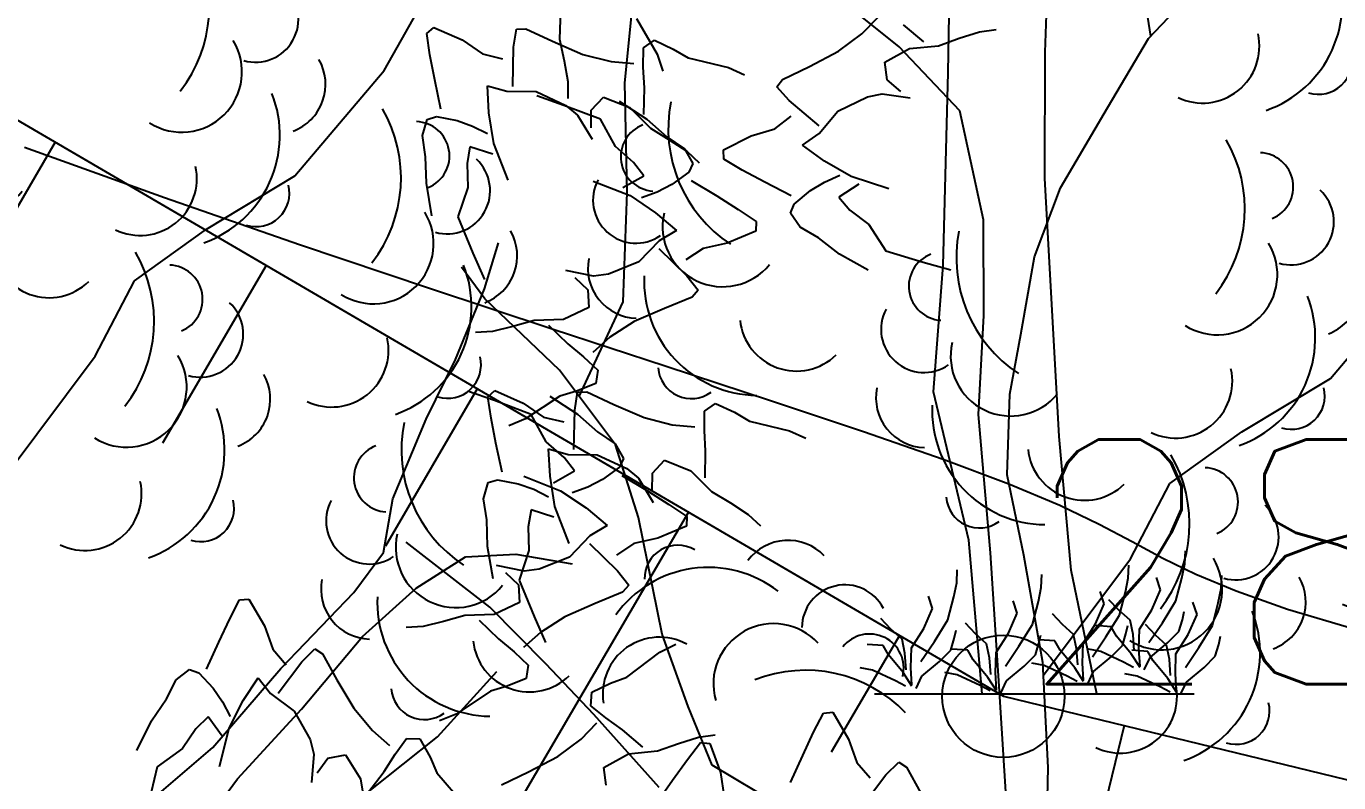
# Model space of a CAD drawing. Header units: millimetres. Extents: x 524954 to 526204, y 9523489 to 9524010.
# Drawn here: x 525765.55 to 525770.92, y 9523800.45 to 9523803.54 of the extents above; entities that cross this region are included whole.
import ezdxf

# ---------------------------------------------------------------- set-up
doc = ezdxf.new("R2010")
doc.units = ezdxf.units.MM
doc.header["$PDMODE"] = 32
doc.header["$PDSIZE"] = 0.5
doc.linetypes.add('ACAD_ISO12W100', pattern=[21, 12, -3, 0, -3, 0, -3])
for name, color, linetype in [('Arbre', 34, 'ACAD_ISO12W100'), ('CN_02_00', 4, 'Continuous'), ('Haut_Talus', 30, 'Continuous'), ('Talus', 2, 'Continuous'), ('TopoAlt', 3, 'Continuous'), ('TOPOJIS', 7, 'Continuous')]:
    doc.layers.add(name, color=color, linetype=linetype)
doc.styles.add('Simplex 1.0', font='Simplex.shx', dxfattribs={"width": 0.99, "height": 1})

# ---------------------------------------------------------------- blocks, each defined once
blk = doc.blocks.new('TCPOINT M')
at = {"color": 0}
blk.add_point((0, 0), dxfattribs=at)
at = {"layer": 'TopoAlt', "style": 'Simplex 1.0', "width": 0.99}
blk.add_attdef('ALT', (0.15, 0.15), '', height=1, dxfattribs=at)
blk = doc.blocks.new('v088')
at = {"linetype": 'Continuous'}
for p, q in [((0.3448, 10.1217), (0.2693, 10.6145)), ((-1.8059, 9.9306), (-1.7492, 10.4915)), ((0.3358, 10.1122), (0.6339, 10.4293)), ((-0.6834, 10.0784), (-0.8352, 10.1996)), ((0.1676, 9.8288), (0.3358, 10.1122)), ((-0.4354, 9.8162), (-0.6834, 10.0784)), ((-1.7966, 9.483), (-1.8059, 9.9306)), ((-0.0246, 9.5014), (0.1676, 9.8288)), ((-0.339, 9.3704), (-0.4354, 9.8162)), ((1.4442, 9.1527), (1.6901, 9.587)), ((-0.1306, 9.2193), (-0.0246, 9.5014)), ((-1.8121, 9.0349), (-1.7966, 9.483)), ((-0.337, 8.9787), (-0.339, 9.3704)), ((-0.1861, 8.901), (-0.1306, 9.2193)), ((-2.3783, 9.048), (-2.4742, 9.1766)), ((1.08, 8.7222), (1.4442, 9.1527)), ((-2.0737, 8.7558), (-2.3783, 9.048)), ((-1.992, 8.6473), (-1.8121, 9.0349)), ((-0.3597, 8.574), (-0.337, 8.9787)), ((-0.2308, 8.6575), (-0.1861, 8.901)), ((-1.8434, 8.4497), (-2.0737, 8.7558)), ((0.7177, 8.5032), (1.08, 8.7222)), ((-0.2426, 8.3277), (-0.2308, 8.6575)), ((-0.3105, 8.0091), (-0.3597, 8.574)), ((0.4236, 8.2918), (0.7177, 8.5032)), ((-1.7501, 8.1531), (-1.8434, 8.4497)), ((1.8546, 8.2596), (1.9129, 8.4473)), ((-0.1735, 7.9995), (-0.2426, 8.3277)), ((0.2621, 7.9837), (0.4236, 8.2918)), ((1.7363, 7.971), (1.8546, 8.2596)), ((-1.6531, 7.6763), (-1.7501, 8.1531)), ((-2.3581, 7.786), (-2.6995, 8.0525)), ((-0.2742, 7.4626), (-0.3105, 8.0091)), ((-0.0959, 7.5596), (-0.1735, 7.9995)), ((-0.0934, 7.5087), (0.2621, 7.9837)), ((1.617, 7.726), (1.7363, 7.971)), ((-2.1294, 7.5544), (-2.3581, 7.786)), ((-1.5474, 7.38), (-1.6531, 7.6763)), ((1.4808, 7.3998), (1.617, 7.726)), ((-1.9323, 7.3471), (-2.1294, 7.5544)), ((-0.0745, 7.1309), (-0.0959, 7.5596)), ((-0.2365, 6.8477), (-0.2742, 7.4626)), ((-1.4491, 7.1395), (-1.5474, 7.38)), ((1.4418, 7.1813), (1.4808, 7.3998)), ((-1.6648, 7.048), (-1.9323, 7.3471)), ((-1.2665, 7.0314), (-1.4491, 7.1395)), ((1.3209, 7.0171), (1.4418, 7.1813)), ((1.5755, 7.0348), (1.778, 7.1634)), ((1.778, 7.1634), (1.983, 7.1739)), ((1.983, 7.1739), (2.2139, 7.1352)), ((-0.0837, 6.6768), (-0.0745, 7.1309)), ((1.3557, 6.8374), (1.5755, 7.0348)), ((1.0227, 6.7061), (1.3209, 7.0171)), ((1.107, 6.54), (1.3557, 6.8374)), ((0.7433, 6.3831), (1.0227, 6.7061)), ((1.6628, 6.4272), (1.906, 6.6935)), ((0.8455, 6.2546), (1.107, 6.54)), ((1.3814, 6.2037), (1.6628, 6.4272)), ((0.4379, 6.1217), (0.7433, 6.3831)), ((0.6096, 5.9388), (0.8455, 6.2546)), ((0.0445, 2.6247), (0.064, 3.1786)), ((-0.3518, 2.5418), (-0.3436, 3.0457)), ((0.0429, 2.1085), (0.0445, 2.6247)), ((-0.3726, 1.7516), (-0.3518, 2.5418)), ((0.1022, 1.0525), (0.0429, 2.1085)), ((-0.4115, 1.2346), (-0.3726, 1.7516)), ((-0.2683, 0.6281), (-0.4115, 1.2346)), ((0.151, 0.5063), (0.1022, 1.0525)), ((-0.2127, 0), (-0.2683, 0.6281)), ((0.2565, 0), (0.151, 0.5063)), ((-0.6539, 0), (0.6539, 0))]:
    blk.add_line(p, q, dxfattribs=at)
at = {"color": 3, "linetype": 'Continuous'}
for p, q in [((-2.6162, 10.1323), (-2.587, 10.1577)), ((-2.587, 10.1577), (-2.4712, 10.1066)), ((-2.2608, 10.0773), (-2.2494, 10.1511)), ((-2.2494, 10.1511), (-2.2113, 10.1522)), ((-2.2113, 10.1522), (-2.101, 10.101)), ((-0.8359, 10.1311), (-0.7709, 10.1978)), ((-0.5833, 10.0982), (-0.6662, 10.1688)), ((-0.3559, 10.1397), (-0.2873, 10.1487)), ((-2.6028, 10.0456), (-2.6162, 10.1323)), ((-2.4712, 10.1066), (-2.3879, 10.0492)), ((-2.101, 10.101), (-1.977, 10.0475)), ((-1.7301, 10.0737), (-1.6848, 10.1049)), ((-1.6848, 10.1049), (-1.6075, 10.069)), ((-0.9313, 10.0604), (-0.8359, 10.1311)), ((-0.5231, 10.0829), (-0.4378, 10.1134)), ((-0.4378, 10.1134), (-0.3559, 10.1397)), ((-2.5835, 9.9428), (-2.6028, 10.0456)), ((-2.3879, 10.0492), (-2.3057, 10.0298)), ((-2.2643, 9.9167), (-2.2608, 10.0773)), ((-1.977, 10.0475), (-1.8618, 10.0181)), ((-1.7305, 9.9947), (-1.7301, 10.0737)), ((-1.6075, 10.069), (-1.5466, 10.0327)), ((-1.0512, 9.9981), (-0.9313, 10.0604)), ((-0.7431, 10.0152), (-0.6418, 10.0712)), ((-0.6418, 10.0712), (-0.5231, 10.0829)), ((-1.8618, 10.0181), (-1.7691, 10.0099)), ((-1.7254, 9.9105), (-1.7305, 9.9947)), ((-1.5466, 10.0327), (-1.3822, 9.9939)), ((-1.3822, 9.9939), (-1.316, 9.9632)), ((-1.1606, 9.945), (-1.0512, 9.9981)), ((-0.7336, 9.9427), (-0.7431, 10.0152)), ((-2.5582, 9.8238), (-2.5835, 9.9428)), ((-1.1838, 9.9148), (-1.1606, 9.945)), ((-0.677, 9.8958), (-0.7336, 9.9427)), ((-2.3678, 9.9191), (-2.2883, 9.8969)), ((-2.3619, 9.8077), (-2.3678, 9.9191)), ((-2.2883, 9.8969), (-2.1685, 9.895)), ((-2.1685, 9.895), (-2.0471, 9.8386)), ((-1.7277, 9.8016), (-1.7254, 9.9105)), ((-1.1339, 9.8592), (-1.1838, 9.9148)), ((-0.8138, 9.874), (-0.7533, 9.8858)), ((-0.7533, 9.8858), (-0.6387, 9.8698)), ((-2.0471, 9.8386), (-1.9997, 9.7992)), ((-1.9432, 9.8199), (-1.893, 9.873)), ((-1.893, 9.873), (-1.7856, 9.8299)), ((-1.7856, 9.8299), (-1.7015, 9.7452)), ((-1.0116, 9.755), (-1.1339, 9.8592)), ((-0.9342, 9.8156), (-0.8138, 9.874)), ((-2.634, 9.7155), (-2.6142, 9.7814)), ((-2.6142, 9.7814), (-2.5764, 9.7933)), ((-2.5764, 9.7933), (-2.4916, 9.7768)), ((-2.4916, 9.7768), (-2.4283, 9.7541)), ((-2.3419, 9.6831), (-2.3619, 9.8077)), ((-1.9997, 9.7992), (-1.9397, 9.7002)), ((-1.9438, 9.7464), (-1.9432, 9.8199)), ((-1.1923, 9.7429), (-1.1254, 9.7944)), ((-1.0114, 9.724), (-0.9342, 9.8156)), ((-2.4283, 9.7541), (-2.3676, 9.7232)), ((-1.7015, 9.7452), (-1.624, 9.6985)), ((-1.2895, 9.7147), (-1.1923, 9.7429)), ((-1.0789, 9.6763), (-1.0114, 9.724)), ((-2.6206, 9.6288), (-2.634, 9.7155)), ((-2.4395, 9.6694), (-2.4511, 9.6011)), ((-2.3461, 9.6395), (-2.4395, 9.6694)), ((-2.2831, 9.5325), (-2.3419, 9.6831)), ((-1.624, 9.6985), (-1.5519, 9.6516)), ((-1.4022, 9.6572), (-1.2895, 9.7147)), ((-0.9888, 9.6106), (-1.0789, 9.6763)), ((-2.6175, 9.52), (-2.6206, 9.6288)), ((-1.5519, 9.6516), (-1.5015, 9.6041)), ((-1.401, 9.6186), (-1.4022, 9.6572)), ((-1.3254, 9.5742), (-1.401, 9.6186)), ((-0.8796, 9.5473), (-0.9888, 9.6106)), ((-2.4511, 9.6011), (-2.4483, 9.5032)), ((-1.2335, 9.5242), (-1.3254, 9.5742)), ((-2.5946, 9.3874), (-2.6175, 9.52)), ((-2.4483, 9.5032), (-2.4883, 9.3823)), ((-1.1253, 9.4685), (-1.2335, 9.5242)), ((-1.0467, 9.4905), (-0.9892, 9.5252)), ((-0.9892, 9.5252), (-0.9269, 9.5527)), ((-0.8484, 9.5165), (-0.9306, 9.463)), ((-0.7257, 9.4976), (-0.8796, 9.5473)), ((-1.1132, 9.4352), (-1.0467, 9.4905)), ((-0.9306, 9.463), (-0.885, 9.4108)), ((-1.1278, 9.3984), (-1.1132, 9.4352)), ((-1.0892, 9.3413), (-1.1278, 9.3984)), ((-0.885, 9.4108), (-0.8073, 9.3511)), ((2.1656, 9.4), (2.1618, 9.2808)), ((-2.4883, 9.3823), (-2.4269, 9.2344)), ((-1.0136, 9.2969), (-1.0892, 9.3413)), ((-0.8073, 9.3511), (-0.7389, 9.2437)), ((2.4772, 9.3654), (2.5618, 9.2193)), ((-0.9273, 9.2307), (-1.0136, 9.2969)), ((-2.4269, 9.2344), (-2.3802, 9.1269)), ((-0.7389, 9.2437), (-0.5855, 9.1979)), ((2.1618, 9.2808), (2.181, 9.1923)), ((-0.81, 9.1646), (-0.9273, 9.2307)), ((-0.5855, 9.1979), (-0.4727, 9.1661)), ((2.181, 9.1923), (2.1964, 9.1077)), ((2.5618, 9.2193), (2.5849, 9.15)), ((2.1964, 9.1077), (2.1964, 9.0385)), ((2.1801, 9.009), (2.0697, 9.0483)), ((2.4064, 9.0272), (2.519, 8.9533)), ((2.3301, 8.953), (2.1801, 9.009)), ((2.3912, 8.8412), (2.3301, 8.953)), ((2.519, 8.9533), (2.6006, 8.8814)), ((2.6006, 8.8814), (2.6731, 8.832)), ((2.4646, 8.7765), (2.3912, 8.8412)), ((2.6731, 8.832), (2.7077, 8.7725)), ((2.5067, 8.7213), (2.4646, 8.7765)), ((2.7077, 8.7725), (2.6907, 8.7368)), ((2.2998, 8.7005), (2.4501, 8.6406)), ((2.421, 8.6735), (2.5067, 8.7213)), ((2.6907, 8.7368), (2.6207, 8.6861)), ((2.7005, 8.7027), (2.8047, 8.6399)), ((-2.3661, 8.6466), (-2.3369, 8.6719)), ((-2.3527, 8.5599), (-2.3661, 8.6466)), ((-2.3369, 8.6719), (-2.2212, 8.6209)), ((-2.0108, 8.5916), (-1.9993, 8.6654)), ((-1.9993, 8.6654), (-1.9613, 8.6665)), ((-1.9613, 8.6665), (-1.8509, 8.6153)), ((2.5609, 8.6554), (2.4969, 8.632)), ((2.6207, 8.6861), (2.5609, 8.6554)), ((-2.2212, 8.6209), (-2.1379, 8.5634)), ((-2.0143, 8.4309), (-2.0108, 8.5916)), ((-1.8509, 8.6153), (-1.7269, 8.5617)), ((-1.4801, 8.5879), (-1.4347, 8.6192)), ((-1.4347, 8.6192), (-1.3575, 8.5833)), ((2.4501, 8.6406), (2.5548, 8.5702)), ((2.8047, 8.6399), (2.8931, 8.5838)), ((-2.3334, 8.4571), (-2.3527, 8.5599)), ((-2.1379, 8.5634), (-2.0557, 8.544)), ((-1.7269, 8.5617), (-1.6118, 8.5324)), ((-1.4805, 8.509), (-1.4801, 8.5879)), ((-1.3575, 8.5833), (-1.2966, 8.547)), ((-1.2966, 8.547), (-1.1322, 8.5082)), ((2.5548, 8.5702), (2.6402, 8.4985)), ((2.8931, 8.5838), (2.9656, 8.5345)), ((-1.6118, 8.5324), (-1.519, 8.5242)), ((-1.4754, 8.4248), (-1.4805, 8.509)), ((-1.1322, 8.5082), (-1.066, 8.4775)), ((2.6402, 8.4985), (2.5697, 8.4555)), ((2.9641, 8.4958), (2.8478, 8.4461)), ((2.9656, 8.5345), (2.9641, 8.4958)), ((-2.3082, 8.3381), (-2.3334, 8.4571)), ((-2.1178, 8.4334), (-2.0382, 8.4112)), ((-2.1118, 8.322), (-2.1178, 8.4334)), ((2.5697, 8.4555), (2.4865, 8.3693)), ((2.8478, 8.4461), (2.749, 8.4244)), ((-2.0382, 8.4112), (-1.9184, 8.4092)), ((-1.9184, 8.4092), (-1.7971, 8.3529)), ((-1.6931, 8.3341), (-1.643, 8.3873)), ((-1.643, 8.3873), (-1.5356, 8.3441)), ((-1.4776, 8.3159), (-1.4754, 8.4248)), ((2.5678, 8.4245), (2.6828, 8.3123)), ((2.749, 8.4244), (2.6787, 8.3776)), ((-2.0919, 8.1974), (-2.1118, 8.322)), ((-1.7971, 8.3529), (-1.7497, 8.3134)), ((-1.6937, 8.2606), (-1.6931, 8.3341)), ((-1.5356, 8.3441), (-1.4515, 8.2595)), ((2.3013, 8.3113), (2.188, 8.335)), ((2.4865, 8.3693), (2.3625, 8.3191)), ((-2.384, 8.2298), (-2.3641, 8.2956)), ((-2.3641, 8.2956), (-2.3264, 8.3076)), ((-2.3264, 8.3076), (-2.2415, 8.291)), ((-2.2415, 8.291), (-2.1783, 8.2684)), ((-2.1783, 8.2684), (-2.1175, 8.2375)), ((-1.7497, 8.3134), (-1.6897, 8.2145)), ((2.2245, 8.3065), (2.2778, 8.2559)), ((2.3625, 8.3191), (2.3013, 8.3113)), ((2.6828, 8.3123), (2.7289, 8.2536)), ((-2.3706, 8.1431), (-2.384, 8.2298)), ((-1.4515, 8.2595), (-1.374, 8.2128)), ((2.2778, 8.2559), (2.2824, 8.183)), ((2.7037, 8.225), (2.591, 8.1793)), ((2.7289, 8.2536), (2.7037, 8.225)), ((-2.1895, 8.1837), (-2.2011, 8.1153)), ((-2.0961, 8.1537), (-2.1895, 8.1837)), ((-2.0331, 8.0467), (-2.0919, 8.1974)), ((-1.374, 8.2128), (-1.3019, 8.1659)), ((-1.3019, 8.1659), (-1.2515, 8.1184)), ((2.2824, 8.183), (2.1776, 8.1339)), ((2.591, 8.1793), (2.4672, 8.1253)), ((-2.3674, 8.0343), (-2.3706, 8.1431)), ((-2.2011, 8.1153), (-2.1982, 8.0174)), ((2.0584, 8.1303), (1.9713, 8.1055)), ((2.1776, 8.1339), (2.0584, 8.1303)), ((2.1174, 8.1109), (2.1954, 8.0349)), ((2.4672, 8.1253), (2.3672, 8.0611)), ((1.8878, 8.0848), (1.8187, 8.0804)), ((1.9713, 8.1055), (1.8878, 8.0848)), ((2.3672, 8.0611), (2.2979, 7.9989)), ((-2.3445, 7.9016), (-2.3674, 8.0343)), ((-2.1982, 8.0174), (-2.2383, 7.8966)), ((2.1954, 8.0349), (2.2605, 7.9811)), ((2.2605, 7.9811), (2.3179, 7.927)), ((-2.2383, 7.8966), (-2.1768, 7.7487)), ((2.3179, 7.927), (2.3098, 7.8725)), ((1.8965, 7.8022), (1.7861, 7.8414)), ((2.2308, 7.8405), (2.1627, 7.8208)), ((2.3098, 7.8725), (2.2308, 7.8405)), ((2.0465, 7.7461), (1.8965, 7.8022)), ((2.1627, 7.8208), (2.0222, 7.7271)), ((2.1227, 7.8203), (2.2353, 7.7465)), ((-2.1768, 7.7487), (-2.1302, 7.6412)), ((2.1075, 7.6343), (2.0465, 7.7461)), ((2.2353, 7.7465), (2.3169, 7.6746)), ((2.0222, 7.7271), (1.9545, 7.6997)), ((-1.6632, 7.6026), (-1.5976, 7.6345)), ((2.1809, 7.5696), (2.1075, 7.6343)), ((2.3169, 7.6746), (2.3894, 7.6252)), ((2.3894, 7.6252), (2.424, 7.5657)), ((-1.7972, 7.4997), (-1.6632, 7.6026)), ((2.223, 7.5144), (2.1809, 7.5696)), ((2.407, 7.5299), (2.337, 7.4793)), ((2.424, 7.5657), (2.407, 7.5299)), ((-1.9404, 7.4382), (-1.8638, 7.4754)), ((-1.8638, 7.4754), (-1.7972, 7.4997)), ((2.0162, 7.4937), (2.1664, 7.4338)), ((2.1373, 7.4666), (2.223, 7.5144)), ((2.337, 7.4793), (2.2772, 7.4485)), ((2.4169, 7.4959), (2.521, 7.4331)), ((-1.9448, 7.3833), (-1.9404, 7.4382)), ((2.1664, 7.4338), (2.2711, 7.3633)), ((2.2772, 7.4485), (2.2132, 7.4252)), ((2.521, 7.4331), (2.6094, 7.377)), ((-1.8839, 7.3331), (-1.9448, 7.3833)), ((-0.9936, 7.3527), (-0.9551, 7.3561)), ((-0.9551, 7.3561), (-0.8913, 7.2468)), ((2.2711, 7.3633), (2.3565, 7.2916)), ((2.6094, 7.377), (2.6819, 7.3276)), ((-1.985, 7.2461), (-1.9201, 7.3129)), ((-1.8154, 7.2839), (-1.8839, 7.3331)), ((-1.0336, 7.2746), (-0.9936, 7.3527)), ((2.6819, 7.3276), (2.6805, 7.289)), ((-1.7325, 7.2133), (-1.8154, 7.2839)), ((-1.587, 7.2285), (-1.5051, 7.2548)), ((-1.5051, 7.2548), (-1.4365, 7.2638)), ((-1.0783, 7.18), (-1.0336, 7.2746)), ((-0.8913, 7.2468), (-0.8575, 7.1514)), ((2.286, 7.2486), (2.2028, 7.1624)), ((2.3565, 7.2916), (2.286, 7.2486)), ((2.6805, 7.289), (2.5641, 7.2392)), ((-2.0805, 7.1754), (-1.985, 7.2461)), ((-1.791, 7.1862), (-1.6722, 7.1979)), ((-1.6722, 7.1979), (-1.587, 7.2285)), ((2.2841, 7.2177), (2.3991, 7.1055)), ((2.4653, 7.2176), (2.395, 7.1707)), ((2.5641, 7.2392), (2.4653, 7.2176)), ((-2.2004, 7.1132), (-2.0805, 7.1754)), ((-1.8923, 7.1303), (-1.791, 7.1862)), ((-1.1277, 7.0688), (-1.0783, 7.18)), ((-0.8575, 7.1514), (-0.8023, 7.0875)), ((-0.7381, 7.0997), (-0.6855, 7.1528)), ((-0.6855, 7.1528), (-0.654, 7.1313)), ((2.2028, 7.1624), (2.0788, 7.1122)), ((-2.3098, 7.06), (-2.2004, 7.1132)), ((-1.8828, 7.0578), (-1.8923, 7.1303)), ((-0.8351, 6.9716), (-0.7381, 7.0997)), ((-0.654, 7.1313), (-0.5947, 7.0251)), ((2.0176, 7.1045), (1.9044, 7.1282)), ((1.9408, 7.0996), (1.9941, 7.049)), ((2.0788, 7.1122), (2.0176, 7.1045)), ((2.3991, 7.1055), (2.4452, 7.0467)), ((1.9941, 7.049), (1.9988, 6.9761)), ((2.4452, 7.0467), (2.4201, 7.0181)), ((0.8128, 6.9092), (0.8527, 6.9872)), ((0.8527, 6.9872), (0.8913, 6.9906)), ((0.8913, 6.9906), (0.9551, 6.8814)), ((2.4201, 7.0181), (2.3073, 6.9725)), ((1.8939, 6.9271), (1.7747, 6.9234)), ((1.9988, 6.9761), (1.8939, 6.9271)), ((2.3073, 6.9725), (2.1835, 6.9184)), ((0.7681, 6.8145), (0.8128, 6.9092)), ((0.9551, 6.8814), (0.9888, 6.786)), ((1.6041, 6.8779), (1.535, 6.8736)), ((1.6876, 6.8986), (1.6041, 6.8779)), ((1.7747, 6.9234), (1.6876, 6.8986)), ((1.8337, 6.904), (1.9118, 6.828)), ((2.1835, 6.9184), (2.0835, 6.8543)), ((1.9118, 6.828), (1.9768, 6.7743)), ((2.0835, 6.8543), (2.0142, 6.7921)), ((0.7187, 6.7034), (0.7681, 6.8145)), ((0.9888, 6.786), (1.0441, 6.7221)), ((1.1083, 6.7343), (1.1609, 6.7873)), ((1.1609, 6.7873), (1.1923, 6.7659)), ((1.1923, 6.7659), (1.2517, 6.6597)), ((1.9768, 6.7743), (2.0342, 6.7201)), ((1.0112, 6.6062), (1.1083, 6.7343)), ((2.0342, 6.7201), (2.0261, 6.6656)), ((0.5538, 6.582), (0.5938, 6.6601)), ((0.5938, 6.6601), (0.6485, 6.7018)), ((0.6485, 6.7018), (0.6861, 6.6893)), ((0.6861, 6.6893), (0.7451, 6.6262)), ((0.8684, 6.5752), (0.9289, 6.6689)), ((0.9289, 6.6689), (0.9803, 6.6043)), ((1.2517, 6.6597), (1.3207, 6.5436)), ((2.0261, 6.6656), (1.9472, 6.6337)), ((0.7451, 6.6262), (0.7831, 6.5707)), ((0.9803, 6.6043), (1.0762, 6.5324)), ((1.879, 6.6139), (1.7385, 6.5203)), ((1.9472, 6.6337), (1.879, 6.6139)), ((0.4926, 6.4921), (0.5538, 6.582)), ((0.7831, 6.5707), (0.8142, 6.5101)), ((0.8114, 6.4626), (0.8684, 6.5752)), ((0.7244, 6.5087), (0.6749, 6.4601)), ((0.7824, 6.4297), (0.7244, 6.5087)), ((1.0762, 6.5324), (1.1414, 6.4156)), ((1.3207, 6.5436), (1.3968, 6.4523)), ((1.7385, 6.5203), (1.6708, 6.4929)), ((0.4333, 6.3712), (0.4926, 6.4921)), ((0.6749, 6.4601), (0.6198, 6.3792)), ((0.7707, 6.306), (0.8114, 6.4626)), ((1.3968, 6.4523), (1.4671, 6.3913)), ((1.1414, 6.4156), (1.1567, 6.3559)), ((1.4894, 6.3564), (1.536, 6.4201)), ((1.536, 6.4201), (1.5911, 6.4188)), ((1.5911, 6.4188), (1.6326, 6.3444)), ((2.6849, 6.3343), (2.7388, 6.4036)), ((2.7388, 6.4036), (2.7772, 6.3997)), ((2.7772, 6.3997), (2.8196, 6.2805)), ((0.6198, 6.3792), (0.5164, 6.3047)), ((1.1567, 6.3559), (1.1472, 6.2405)), ((1.171, 6.2803), (1.2146, 6.3394)), ((1.2146, 6.3394), (1.2864, 6.3531)), ((1.2864, 6.3531), (1.3481, 6.2552)), ((1.4442, 6.2852), (1.4894, 6.3564)), ((1.6326, 6.3444), (1.6606, 6.2793)), ((2.6234, 6.2497), (2.6849, 6.3343)), ((0.5164, 6.3047), (0.4795, 6.1489)), ((1.3784, 6.1983), (1.4442, 6.2852)), ((2.8196, 6.2805), (2.8349, 6.1805)), ((1.3481, 6.2552), (1.3665, 6.1373)), ((1.6606, 6.2793), (1.771, 6.1515)), ((2.5541, 6.1497), (2.6234, 6.2497)), ((0.6155, 0.5313), (0.6179, 0.5842)), ((-0.3173, 0.4544), (-0.3149, 0.5073)), ((0.0288, 0.4351), (0.0313, 0.488)), ((0.3847, 0.4736), (0.3871, 0.5265)), ((0.6034, 0.4736), (0.6155, 0.5313)), ((0.7645, 0.4303), (0.7669, 0.4832)), ((-0.3294, 0.3967), (-0.3173, 0.4544)), ((0.0168, 0.3774), (0.0288, 0.4351)), ((0.3726, 0.4159), (0.3847, 0.4736)), ((0.5169, 0.4255), (0.5001, 0.476)), ((0.5794, 0.3798), (0.6034, 0.4736)), ((0.7525, 0.3726), (0.7645, 0.4303)), ((-0.4159, 0.3486), (-0.4327, 0.3991)), ((-0.3534, 0.3029), (-0.3294, 0.3967)), ((-0.0697, 0.3294), (-0.0865, 0.3798)), ((-0.0072, 0.2837), (0.0168, 0.3774)), ((0.2861, 0.3678), (0.2693, 0.4183)), ((0.3462, 0.3414), (0.3053, 0.3847)), ((0.3486, 0.3221), (0.3726, 0.4159)), ((0.4808, 0.3438), (0.5169, 0.4255)), ((0.5241, 0.2909), (0.5794, 0.3798)), ((-0.452, 0.2669), (-0.4159, 0.3486)), ((-0.1058, 0.2476), (-0.0697, 0.3294)), ((0.1154, 0.2837), (0.0745, 0.327)), ((0.25, 0.2861), (0.2861, 0.3678)), ((0.2933, 0.2332), (0.3486, 0.3221)), ((0.3919, 0.3005), (0.3462, 0.3414)), ((0.4303, 0.2645), (0.4808, 0.3438)), ((0.6058, 0.3029), (0.6131, 0.3366)), ((0.6299, 0.2428), (0.6659, 0.3246)), ((0.6659, 0.3246), (0.6491, 0.375)), ((0.7285, 0.2789), (0.7525, 0.3726)), ((-0.5866, 0.2645), (-0.6275, 0.3077)), ((-0.4087, 0.214), (-0.3534, 0.3029)), ((-0.2404, 0.2452), (-0.2813, 0.2885)), ((-0.0625, 0.1947), (-0.0072, 0.2837)), ((0.1611, 0.2428), (0.1154, 0.2837)), ((0.1995, 0.2068), (0.25, 0.2861)), ((0.3149, 0.2741), (0.25, 0.2789)), ((0.3366, 0.2356), (0.3149, 0.2741)), ((0.375, 0.2452), (0.3823, 0.2789)), ((0.4039, 0.2428), (0.3919, 0.3005)), ((0.4953, 0.2404), (0.4544, 0.2837)), ((0.4688, 0.2092), (0.5241, 0.2909)), ((0.5914, 0.2548), (0.6058, 0.3029)), ((0.6732, 0.1899), (0.7285, 0.2789)), ((-0.5409, 0.2236), (-0.5866, 0.2645)), ((-0.5289, 0.1659), (-0.5409, 0.2236)), ((-0.5025, 0.1875), (-0.452, 0.2669)), ((-0.3414, 0.1779), (-0.327, 0.226)), ((-0.327, 0.226), (-0.3197, 0.2596)), ((-0.1947, 0.2043), (-0.2404, 0.2452)), ((-0.1563, 0.1683), (-0.1058, 0.2476)), ((0.0192, 0.2068), (0.0264, 0.2404)), ((0.0841, 0.2164), (0.0192, 0.2212)), ((0.1058, 0.1779), (0.0841, 0.2164)), ((0.1731, 0.1851), (0.1611, 0.2428)), ((0.238, 0.1515), (0.2933, 0.2332)), ((0.3967, 0.1635), (0.3366, 0.2356)), ((0.3606, 0.1971), (0.375, 0.2452)), ((0.4087, 0.1755), (0.4039, 0.2428)), ((0.4279, 0.1827), (0.4303, 0.2645)), ((0.5409, 0.1995), (0.4953, 0.2404)), ((0.5457, 0.2092), (0.5914, 0.2548)), ((0.5794, 0.1635), (0.6299, 0.2428)), ((0.7549, 0.2019), (0.7621, 0.2356)), ((-0.6179, 0.1971), (-0.6828, 0.2019)), ((-0.5962, 0.1587), (-0.6179, 0.1971)), ((-0.5241, 0.0986), (-0.5289, 0.1659)), ((-0.5049, 0.1058), (-0.5025, 0.1875)), ((-0.464, 0.1322), (-0.4087, 0.214)), ((-0.3871, 0.1322), (-0.3414, 0.1779)), ((-0.2717, 0.1779), (-0.3366, 0.1827)), ((-0.25, 0.1394), (-0.2717, 0.1779)), ((-0.1827, 0.1467), (-0.1947, 0.2043)), ((-0.1587, 0.0865), (-0.1563, 0.1683)), ((-0.1178, 0.113), (-0.0625, 0.1947)), ((0.0048, 0.1587), (0.0192, 0.2068)), ((0.1659, 0.1058), (0.1058, 0.1779)), ((0.1779, 0.1178), (0.1731, 0.1851)), ((0.1971, 0.125), (0.1995, 0.2068)), ((0.2717, 0.1731), (0.2212, 0.1827)), ((0.3654, 0.1298), (0.2717, 0.1731)), ((0.3149, 0.1515), (0.3606, 0.1971)), ((0.4327, 0.1082), (0.3967, 0.1635)), ((0.464, 0.1731), (0.3991, 0.1779)), ((0.4327, 0.113), (0.4279, 0.1827)), ((0.4856, 0.1346), (0.464, 0.1731)), ((0.4736, 0.1491), (0.5457, 0.2092)), ((0.5529, 0.1418), (0.5409, 0.1995)), ((0.577, 0.0817), (0.5794, 0.1635)), ((0.6179, 0.1082), (0.6732, 0.1899)), ((0.7405, 0.1539), (0.7549, 0.2019)), ((-0.5361, 0.0865), (-0.5962, 0.1587)), ((-0.4592, 0.0721), (-0.3871, 0.1322)), ((-0.1899, 0.0673), (-0.25, 0.1394)), ((-0.1779, 0.0793), (-0.1827, 0.1467)), ((-0.113, 0.0529), (-0.0409, 0.113)), ((-0.0409, 0.113), (0.0048, 0.1587)), ((0.0409, 0.1154), (-0.0096, 0.125)), ((0.1346, 0.0721), (0.0409, 0.1154)), ((0.2019, 0.0553), (0.1971, 0.125)), ((0.2428, 0.0914), (0.3149, 0.1515)), ((0.4063, 0.1082), (0.3654, 0.1298)), ((0.4496, 0.0986), (0.4736, 0.1491)), ((0.5457, 0.0625), (0.4856, 0.1346)), ((0.5578, 0.0745), (0.5529, 0.1418)), ((0.6227, 0.0481), (0.6948, 0.1082)), ((0.6948, 0.1082), (0.7405, 0.1539)), ((-0.6611, 0.0962), (-0.7116, 0.1058)), ((-0.5674, 0.0529), (-0.6611, 0.0962)), ((-0.5001, 0.0313), (-0.5361, 0.0865)), ((-0.5001, 0.0361), (-0.5049, 0.1058)), ((-0.4832, 0.0216), (-0.4592, 0.0721)), ((-0.3149, 0.0769), (-0.3654, 0.0865)), ((-0.2212, 0.0337), (-0.3149, 0.0769)), ((-0.1539, 0.012), (-0.1899, 0.0673)), ((-0.1539, 0.0168), (-0.1587, 0.0865)), ((0.1755, 0.0505), (0.1346, 0.0721)), ((0.2019, 0.0505), (0.1659, 0.1058)), ((0.2188, 0.0409), (0.2428, 0.0914)), ((0.4207, 0.0721), (0.3702, 0.0817)), ((0.5145, 0.0288), (0.4207, 0.0721)), ((0.5818, 0.0072), (0.5457, 0.0625)), ((0.5818, 0.012), (0.577, 0.0817)), ((-0.5265, 0.0313), (-0.5674, 0.0529)), ((-0.1803, 0.012), (-0.2212, 0.0337)), ((-0.137, 0.0024), (-0.113, 0.0529)), ((0.5554, 0.0072), (0.5145, 0.0288)), ((0.5986, -0.0024), (0.6227, 0.0481))]:
    blk.add_line(p, q, dxfattribs=at)
for centre, major_axis, start_param, end_param in [((0.6623, 10.2582), (-0.3298, 0.3298), 2.69514, 4.302022), ((0.5573, 10.0804), (0.1641, 0.1641), 3.478918, 5.717341), ((1.0314, 10.0206), (0.0964, 0.0964), 3.62262, 5.745019), ((-1.0632, 9.7428), (0.3995, 0.3995), 2.158504, 3.344219), ((-1.6825, 9.6282), (-0.099, 0.099), -0.421529, 2.292047), ((0.1648, 9.4153), (0.3995, 0.3995), 4.836335, 6.022049), ((0.7881, 9.5054), (-0.099, 0.099), 2.746913, 5.46049), ((-1.7599, 9.4514), (-0.1246, 0.1246), 0.293965, 2.957824), ((0.9181, 9.3628), (0.1246, 0.1246), 3.651933, 6.315792), ((-1.4053, 9.3432), (0.1741, 0.1741), 2.133893, 4.816631), ((0.1148, 9.2139), (-0.3995, 0.3995), 0.587708, 1.773422), ((0.617, 9.1466), (-0.1741, 0.1741), 1.793126, 4.475865), ((-1.7527, 9.1724), (-0.1445, 0.1445), 0.590553, 2.325666), ((-0.5045, 9.0993), (0.099, 0.099), 1.149268, 3.862844), ((1.0008, 9.0963), (-0.1445, 0.1445), 2.713295, 4.448408), ((-1.2605, 9.1191), (0.3298, 0.3298), 2.307735, 3.914618), ((0.5518, 8.8878), (-0.3298, 0.3298), 2.69514, 4.302022), ((-0.5819, 8.9225), (0.1246, 0.1246), 1.864761, 4.52862), ((0.9486, 8.7133), (-0.3995, 0.3995), 3.265538, 4.451253), ((-1.1039, 8.9843), (0.1641, 0.1641), 2.463212, 4.701636), ((1.5719, 8.8034), (0.099, 0.099), 4.31771, 7.031286), ((-0.2273, 8.8143), (0.1741, 0.1741), 2.133893, 4.816631), ((-1.5338, 8.7756), (0.0964, 0.0964), 2.435534, 4.557933), ((0.4467, 8.71), (-0.1641, 0.1641), 1.908121, 4.146545), ((1.7019, 8.6608), (0.1246, 0.1246), 3.651933, 6.315792), ((-0.5746, 8.6435), (0.1445, 0.1445), 2.161349, 3.896462), ((0.9208, 8.6502), (0.0964, 0.0964), 3.62262, 5.745019), ((-0.0825, 8.5902), (0.3298, 0.3298), 2.307735, 3.914618), ((-2.1547, 8.4302), (0.3995, 0.3995), 2.158504, 3.344219), ((1.4008, 8.4446), (0.1741, 0.1741), 3.363922, 6.046661), ((1.7845, 8.3943), (-0.1445, 0.1445), 2.713295, 4.448408), ((-2.774, 8.3155), (-0.099, 0.099), -0.421529, 2.292047), ((0.0741, 8.4554), (0.1641, 0.1641), 2.463212, 4.701636), ((-0.0612, 8.1267), (-0.3995, 0.3995), 3.265538, 4.451253), ((0.5622, 8.2168), (0.099, 0.099), 4.31771, 7.031286), ((1.3355, 8.1858), (-0.3298, 0.3298), 2.69514, 4.302022), ((-2.8514, 8.1388), (-0.1246, 0.1246), 0.293965, 2.957824), ((-0.3558, 8.2467), (0.0964, 0.0964), 2.435534, 4.557933), ((0.6922, 8.0742), (-0.1246, 0.1246), 2.081137, 4.744996), ((-2.4968, 8.0306), (0.1741, 0.1741), 2.133893, 4.816631), ((-1.1385, 7.8551), (-0.1445, 0.1445), 4.692823, 6.427936), ((1.2305, 8.008), (0.1641, 0.1641), 3.478918, 5.717341), ((-1.5891, 7.9031), (0.0964, 0.0964), 0.254619, 2.377018), ((-1.4642, 7.4823), (0.3298, 0.3298), 0.12682, 1.733702), ((0.391, 7.858), (0.1741, 0.1741), 3.363922, 6.046661), ((1.7045, 7.9482), (-0.0964, 0.0964), 2.051824, 4.174223), ((-2.8441, 7.8598), (-0.1445, 0.1445), 0.590553, 2.325666), ((-0.9057, 7.7012), (0.1246, 0.1246), 5.967031, 8.63089), ((0.7748, 7.8077), (-0.1445, 0.1445), 2.713295, 4.448408), ((-2.352, 7.8064), (0.3298, 0.3298), 2.307735, 3.914618), ((-1.1975, 7.4726), (-0.1741, 0.1741), 4.665366, 7.348105), ((0.3258, 7.5992), (0.3298, 0.3298), 4.265936, 5.872819), ((-1.6643, 7.4312), (-0.1641, 0.1641), -1.288499, 0.949924), ((-0.8052, 7.5365), (-0.099, 0.099), 3.680741, 6.394318), ((-2.1954, 7.6717), (0.1641, 0.1641), 2.463212, 4.701636), ((-1.0661, 6.9632), (-0.3995, 0.3995), 4.689978, 5.875693), ((0.2207, 7.4214), (0.1641, 0.1641), 3.478918, 5.717341), ((-2.6253, 7.463), (0.0964, 0.0964), 2.435534, 4.557933), ((0.6948, 7.3616), (-0.0964, 0.0964), 2.051824, 4.174223)]:
    blk.add_ellipse(centre, major_axis=major_axis, ratio=1, start_param=start_param, end_param=end_param, dxfattribs=at)

msp = doc.modelspace()

# ---------------------------------------------------------------- linework, layer by layer
at = {"layer": 'CN_02_00', "elevation": 288, "flags": 128}
msp.add_lwpolyline([(525765.5433, 9523803.0476), (525766.1149, 9523802.8424), (525766.6683, 9523802.65), (525767.1989, 9523802.4706), (525767.7007, 9523802.3045), (525768.1677, 9523802.1514), (525768.5941, 9523802.0115), (525768.9737, 9523801.8847), (525769.3007, 9523801.7711), (525769.5691, 9523801.6706), (525769.777, 9523801.5828), (525769.9388, 9523801.505), (525770.0733, 9523801.4341), (525770.1989, 9523801.3671), (525770.3342, 9523801.3009), (525770.4979, 9523801.2323), (525770.7085, 9523801.1583), (525770.9846, 9523801.0758), (525771.339, 9523800.9823), (525771.7617, 9523800.8787), (525772.237, 9523800.7662), (525772.7491, 9523800.6463), (525773.2821, 9523800.5205), (525773.8204, 9523800.39)], dxfattribs=at)
at = {"layer": 'Haut_Talus', "elevation": 289.62, "flags": 128}
msp.add_lwpolyline([(525761.3515, 9523805.5915), (525769.5465, 9523800.8015), (525789.2068, 9523796.0204)], dxfattribs=at)
at = {"layer": 'Talus'}
for p, q in [((525765.6682, 9523803.0684, 289.62), (525765.1948, 9523802.2585, 193.08)), ((525766.5315, 9523802.5638, 289.62), (525766.1068, 9523801.8371, 193.08)), ((525767.3949, 9523802.0592, 289.62), (525767.0188, 9523801.4158, 193.08)), ((525768.2582, 9523801.5546, 289.62), (525767.276, 9523799.8742)), ((525769.1215, 9523801.0499, 289.62), (525768.8428, 9523800.5731, 193.08)), ((525770.0399, 9523800.6816, 289.62), (525769.925, 9523800.2089, 193.08))]:
    msp.add_line(p, q, dxfattribs=at)

# ---------------------------------------------------------------- block references
at = {"layer": 'Arbre'}
for p in [(525769.6728, 9523800.8117), (525765.5693, 9523794.2087), (525769.8041, 9523793.3798)]:
    msp.add_blockref('v088', p, dxfattribs=at)
at = {"layer": 'TOPOJIS'}
ref = msp.add_blockref('TCPOINT M', (525769.5465, 9523800.8015, 287.75), dxfattribs=at)
ref.add_attrib('ALT', '287.75', (525769.5965, 9523800.8515, 287.75), dxfattribs={"layer": 'TopoAlt', "height": 1, "style": 'Simplex 1.0', "width": 0.99})

doc.saveas('drawing.dxf')
